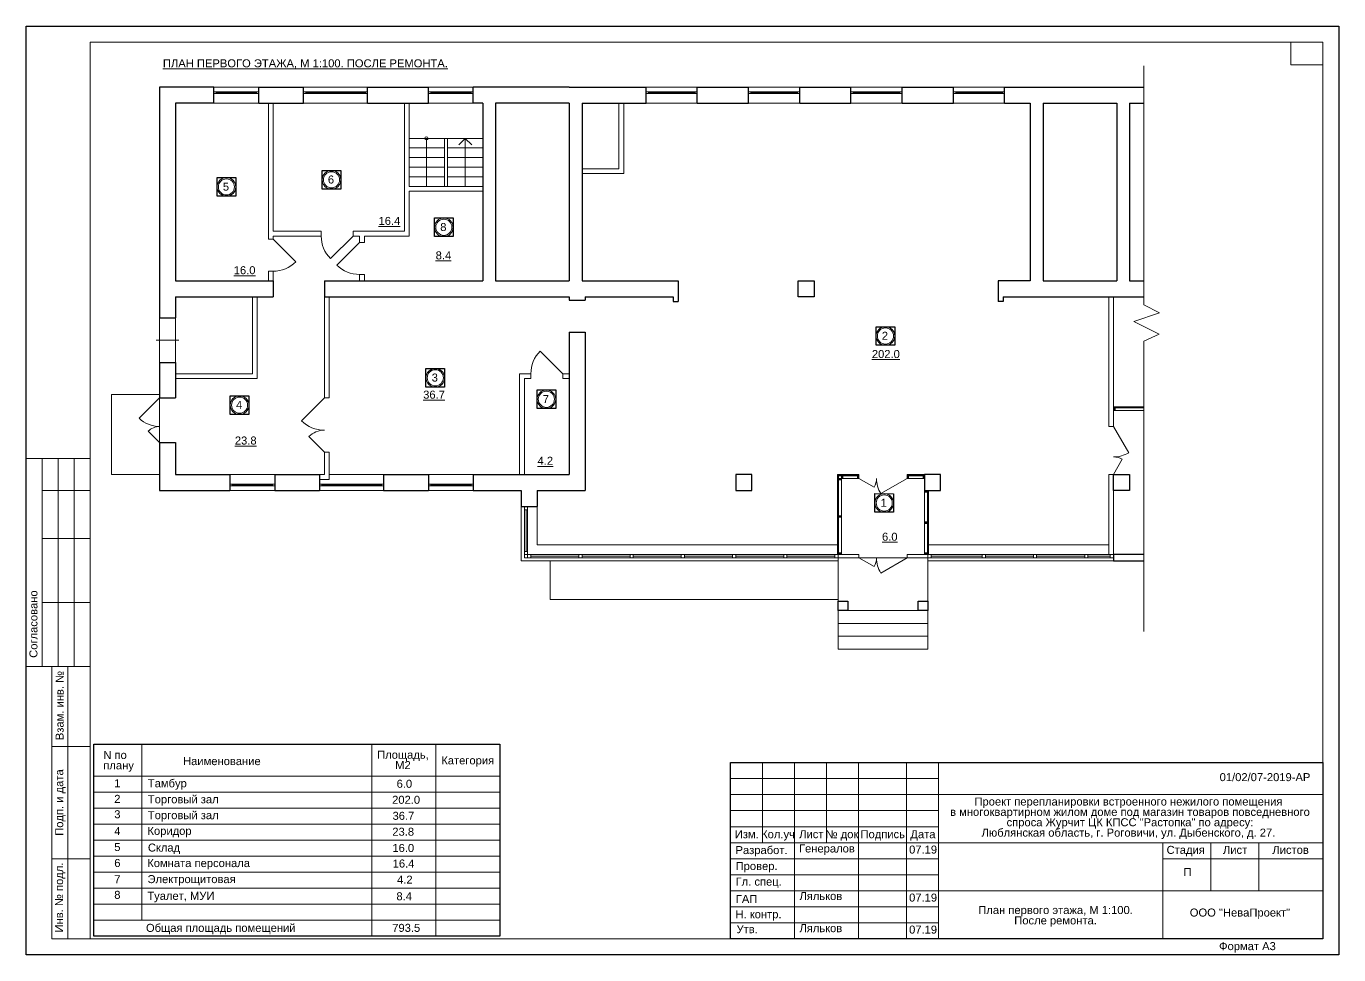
# Model space of a CAD drawing. Header units: metres. Extents: x -438.5 to -366.8, y -326.8 to -275.3.
# Drawn here: x -438.5 to -397.5, y -304.32 to -275.32 of the extents above; entities that cross this region are included whole.
import ezdxf
from ezdxf.enums import TextEntityAlignment as Align

# ---------------------------------------------------------------- set-up
doc = ezdxf.new("R2010")
doc.units = ezdxf.units.M
doc.header["$MEASUREMENT"] = 0
doc.layers.add('Level 50', color=7, linetype='Continuous', lineweight=0)
doc.layers.add('Level 63', color=7, linetype='Continuous', lineweight=0)
for name, color, linetype in [('YOLO_FRAME', 1, 'Continuous'), ('YOLO_STAMP', 1, 'Continuous'), ('YOLO_TABLE', 1, 'Continuous')]:
    doc.layers.add(name, color=color, linetype=linetype)
doc.styles.add('GOST 2.304', font='CS_Gost2304.shx')
doc.styles.add('Style-Arial', font='arial.ttf')

msp = doc.modelspace()

# ---------------------------------------------------------------- linework, layer by layer
at = {"linetype": 'Continuous', "lineweight": 5}
for p, q in [((-403.598, -276.556), (-403.598, -284.017)), ((-403.598, -284.017), (-403.106, -284.274)), ((-403.106, -284.274), (-403.908, -284.542)), ((-403.908, -284.542), (-403.112, -284.938)), ((-403.112, -284.938), (-403.598, -285.153)), ((-403.598, -285.153), (-403.598, -294.217))]:
    msp.add_line(p, q, dxfattribs=at)
at = {"lineweight": 30}
for p, q in [((-434.341, -277.22), (-434.341, -284.42)), ((-432.641, -277.72), (-432.641, -277.22)), ((-431.241, -277.72), (-431.241, -277.22)), ((-431.241, -277.22), (-429.841, -277.22)), ((-429.841, -277.72), (-429.841, -277.22)), ((-427.841, -277.72), (-427.841, -277.22)), ((-427.841, -277.22), (-425.941, -277.22)), ((-425.941, -277.72), (-425.941, -277.22)), ((-424.541, -277.72), (-424.541, -277.22)), ((-421.541, -277.22), (-419.141, -277.22)), ((-419.141, -277.72), (-419.141, -277.22)), ((-417.541, -277.72), (-417.541, -277.22)), ((-415.941, -277.72), (-415.941, -277.22)), ((-414.341, -277.72), (-414.341, -277.22)), ((-412.741, -277.72), (-412.741, -277.22)), ((-411.141, -277.72), (-411.141, -277.22)), ((-409.541, -277.72), (-409.541, -277.22)), ((-407.941, -277.72), (-407.941, -277.22)), ((-407.941, -277.22), (-403.598, -277.22)), ((-433.841, -277.72), (-433.841, -283.27)), ((-431.241, -277.72), (-429.841, -277.72)), ((-427.841, -277.72), (-425.941, -277.72)), ((-424.241, -277.72), (-424.241, -283.27)), ((-423.841, -277.72), (-423.841, -283.27)), ((-421.541, -277.72), (-421.541, -283.27)), ((-421.141, -277.72), (-419.141, -277.72)), ((-421.141, -277.72), (-421.141, -283.27)), ((-407.941, -277.72), (-407.141, -277.72)), ((-407.141, -277.72), (-407.141, -283.27)), ((-406.741, -277.72), (-406.741, -283.27)), ((-406.741, -277.72), (-404.441, -277.72)), ((-404.441, -277.72), (-404.441, -283.27)), ((-404.041, -277.72), (-404.041, -283.27)), ((-404.041, -277.72), (-403.598, -277.72)), ((-433.841, -283.27), (-430.791, -283.27)), ((-429.191, -283.27), (-424.241, -283.27)), ((-423.841, -283.27), (-421.541, -283.27)), ((-433.841, -283.77), (-430.791, -283.77)), ((-433.841, -283.77), (-433.841, -284.42)), ((-429.191, -283.77), (-421.541, -283.77)), ((-421.541, -283.77), (-421.541, -283.87)), ((-421.041, -283.77), (-421.041, -283.87)), ((-434.341, -284.42), (-433.841, -284.42)), ((-421.541, -284.87), (-421.541, -289.32)), ((-421.041, -284.87), (-421.041, -289.82)), ((-434.341, -285.82), (-433.841, -285.82)), ((-433.841, -285.82), (-433.841, -286.92)), ((-434.341, -286.92), (-433.841, -286.92)), ((-434.341, -288.32), (-433.841, -288.32)), ((-434.341, -288.32), (-434.341, -289.82)), ((-433.841, -288.32), (-433.841, -289.32)), ((-433.841, -289.32), (-432.141, -289.32)), ((-432.141, -289.32), (-432.141, -289.82)), ((-430.741, -289.32), (-430.741, -289.82)), ((-430.741, -289.32), (-429.341, -289.32)), ((-429.341, -289.32), (-429.341, -289.82)), ((-427.341, -289.32), (-427.341, -289.82)), ((-427.341, -289.32), (-425.941, -289.32)), ((-425.941, -289.32), (-425.941, -289.82)), ((-424.541, -289.32), (-424.541, -289.82)), ((-424.541, -289.32), (-421.541, -289.32)), ((-434.341, -289.82), (-432.141, -289.82)), ((-430.741, -289.82), (-429.341, -289.82)), ((-427.341, -289.82), (-425.941, -289.82)), ((-424.541, -289.82), (-423.041, -289.82)), ((-423.041, -289.82), (-423.041, -290.32)), ((-422.541, -289.82), (-421.041, -289.82))]:
    msp.add_line(p, q, dxfattribs=at)
at = {"color": 7, "linetype": 'Continuous', "lineweight": 30}
for p, q in [((-432.641, -277.22), (-434.341, -277.22)), ((-421.541, -277.22), (-424.541, -277.22)), ((-417.541, -277.22), (-415.941, -277.22)), ((-414.341, -277.22), (-412.741, -277.22)), ((-411.141, -277.22), (-409.541, -277.22)), ((-432.641, -277.72), (-433.841, -277.72)), ((-424.241, -277.72), (-424.541, -277.72)), ((-421.541, -277.72), (-423.841, -277.72)), ((-417.541, -277.72), (-415.941, -277.72)), ((-414.341, -277.72), (-412.741, -277.72)), ((-411.141, -277.72), (-409.541, -277.72)), ((-430.791, -283.27), (-430.791, -283.77)), ((-429.191, -283.27), (-429.191, -283.77)), ((-421.141, -283.27), (-418.141, -283.27)), ((-418.141, -283.27), (-418.141, -283.92)), ((-414.391, -283.27), (-413.891, -283.27)), ((-414.391, -283.77), (-414.391, -283.27)), ((-414.391, -283.27), (-414.391, -283.27)), ((-413.891, -283.27), (-413.891, -283.77)), ((-407.141, -283.27), (-408.141, -283.27)), ((-408.141, -283.27), (-408.141, -283.92)), ((-406.741, -283.27), (-404.441, -283.27)), ((-404.041, -283.27), (-403.598, -283.27)), ((-421.541, -283.87), (-421.041, -283.87)), ((-421.041, -283.77), (-418.291, -283.77)), ((-418.291, -283.77), (-418.291, -283.92)), ((-418.291, -283.92), (-418.141, -283.92)), ((-413.891, -283.77), (-414.391, -283.77)), ((-407.991, -283.92), (-408.141, -283.92)), ((-407.991, -283.77), (-403.598, -283.77)), ((-407.991, -283.77), (-407.991, -283.92)), ((-421.541, -284.87), (-421.041, -284.87)), ((-434.341, -285.82), (-434.341, -286.92)), ((-415.841, -289.32), (-416.341, -289.32)), ((-416.341, -289.32), (-416.341, -289.82)), ((-415.841, -289.82), (-415.841, -289.32)), ((-415.841, -289.32), (-415.841, -289.32)), ((-409.941, -289.32), (-410.441, -289.32)), ((-410.441, -289.32), (-410.441, -289.82)), ((-409.941, -289.82), (-409.941, -289.32)), ((-409.941, -289.32), (-409.941, -289.32)), ((-404.541, -289.32), (-404.041, -289.32)), ((-404.541, -289.82), (-404.541, -289.32)), ((-404.541, -289.32), (-404.541, -289.32)), ((-404.041, -289.32), (-404.041, -289.82)), ((-422.541, -289.82), (-422.541, -290.32)), ((-416.341, -289.82), (-415.841, -289.82)), ((-410.441, -289.82), (-409.941, -289.82)), ((-404.041, -289.82), (-404.541, -289.82)), ((-423.041, -290.32), (-422.541, -290.32)), ((-403.598, -291.82), (-404.541, -291.82)), ((-404.541, -291.82), (-404.541, -292.02)), ((-404.541, -292.02), (-403.598, -292.02)), ((-413.141, -293.27), (-412.841, -293.27)), ((-413.141, -293.57), (-413.141, -293.27)), ((-413.141, -293.27), (-413.141, -293.27)), ((-412.841, -293.27), (-412.841, -293.57)), ((-410.641, -293.27), (-410.341, -293.27)), ((-410.641, -293.57), (-410.641, -293.27)), ((-410.641, -293.27), (-410.641, -293.27)), ((-410.341, -293.27), (-410.341, -293.57)), ((-412.841, -293.57), (-413.141, -293.57)), ((-410.341, -293.57), (-410.641, -293.57))]:
    msp.add_line(p, q, dxfattribs=at)
at = {"color": 7, "linetype": 'Continuous', "lineweight": 0}
for p, q in [((-431.241, -277.22), (-432.641, -277.22)), ((-432.641, -277.22), (-432.641, -277.72)), ((-431.241, -277.37), (-432.641, -277.37)), ((-432.641, -277.37), (-432.641, -277.42)), ((-432.641, -277.42), (-431.241, -277.42)), ((-432.641, -277.42), (-432.641, -277.42)), ((-432.571, -277.395), (-431.311, -277.395)), ((-431.241, -277.72), (-431.241, -277.22)), ((-431.241, -277.42), (-431.241, -277.37)), ((-427.841, -277.22), (-429.841, -277.22)), ((-429.841, -277.22), (-429.841, -277.72)), ((-427.841, -277.37), (-429.841, -277.37)), ((-429.841, -277.37), (-429.841, -277.42)), ((-429.841, -277.42), (-427.841, -277.42)), ((-429.841, -277.42), (-429.841, -277.42)), ((-429.771, -277.395), (-427.911, -277.395)), ((-427.841, -277.72), (-427.841, -277.22)), ((-427.841, -277.42), (-427.841, -277.37)), ((-424.541, -277.22), (-425.941, -277.22)), ((-425.941, -277.22), (-425.941, -277.72)), ((-424.541, -277.37), (-425.941, -277.37)), ((-425.941, -277.37), (-425.941, -277.42)), ((-425.941, -277.42), (-424.541, -277.42)), ((-425.941, -277.42), (-425.941, -277.42)), ((-425.871, -277.395), (-424.611, -277.395)), ((-424.541, -277.72), (-424.541, -277.22)), ((-424.541, -277.42), (-424.541, -277.37)), ((-417.541, -277.22), (-419.141, -277.22)), ((-419.141, -277.22), (-419.141, -277.72)), ((-417.541, -277.37), (-419.141, -277.37)), ((-419.141, -277.37), (-419.141, -277.42)), ((-419.141, -277.42), (-417.541, -277.42)), ((-419.141, -277.42), (-419.141, -277.42)), ((-419.071, -277.395), (-417.611, -277.395)), ((-417.541, -277.72), (-417.541, -277.22)), ((-417.541, -277.42), (-417.541, -277.37)), ((-414.341, -277.22), (-415.941, -277.22)), ((-415.941, -277.22), (-415.941, -277.72)), ((-414.341, -277.37), (-415.941, -277.37)), ((-415.941, -277.37), (-415.941, -277.42)), ((-415.941, -277.42), (-414.341, -277.42)), ((-415.941, -277.42), (-415.941, -277.42)), ((-415.871, -277.395), (-414.411, -277.395)), ((-414.341, -277.72), (-414.341, -277.22)), ((-414.341, -277.42), (-414.341, -277.37)), ((-411.141, -277.22), (-412.741, -277.22)), ((-412.741, -277.22), (-412.741, -277.72)), ((-411.141, -277.37), (-412.741, -277.37)), ((-412.741, -277.37), (-412.741, -277.42)), ((-412.741, -277.42), (-411.141, -277.42)), ((-412.741, -277.42), (-412.741, -277.42)), ((-412.671, -277.395), (-411.211, -277.395)), ((-411.141, -277.72), (-411.141, -277.22)), ((-411.141, -277.42), (-411.141, -277.37)), ((-407.941, -277.22), (-409.541, -277.22)), ((-409.541, -277.22), (-409.541, -277.72)), ((-407.941, -277.37), (-409.541, -277.37)), ((-409.541, -277.37), (-409.541, -277.42)), ((-409.541, -277.42), (-407.941, -277.42)), ((-409.541, -277.42), (-409.541, -277.42)), ((-409.471, -277.395), (-408.011, -277.395)), ((-407.941, -277.72), (-407.941, -277.22)), ((-407.941, -277.42), (-407.941, -277.37)), ((-432.641, -277.72), (-431.241, -277.72)), ((-432.641, -277.72), (-432.641, -277.72)), ((-429.841, -277.72), (-427.841, -277.72)), ((-429.841, -277.72), (-429.841, -277.72)), ((-425.941, -277.72), (-424.541, -277.72)), ((-425.941, -277.72), (-425.941, -277.72)), ((-419.141, -277.72), (-417.541, -277.72)), ((-419.141, -277.72), (-419.141, -277.72)), ((-415.941, -277.72), (-414.341, -277.72)), ((-415.941, -277.72), (-415.941, -277.72)), ((-412.741, -277.72), (-411.141, -277.72)), ((-412.741, -277.72), (-412.741, -277.72)), ((-409.541, -277.72), (-407.941, -277.72)), ((-409.541, -277.72), (-409.541, -277.72)), ((-425.441, -279.12), (-426.541, -279.12)), ((-424.241, -279.12), (-425.341, -279.12)), ((-425.441, -279.42), (-426.541, -279.42)), ((-424.241, -279.42), (-425.341, -279.42)), ((-425.441, -279.72), (-426.541, -279.72)), ((-425.441, -280.02), (-426.541, -280.02)), ((-424.241, -279.72), (-425.341, -279.72)), ((-424.241, -280.02), (-425.341, -280.02)), ((-424.241, -280.32), (-426.541, -280.32)), ((-434.341, -284.42), (-434.341, -285.82)), ((-434.341, -284.42), (-433.841, -284.42)), ((-434.341, -285.82), (-434.341, -284.42)), ((-434.341, -284.42), (-434.341, -284.42)), ((-433.841, -284.42), (-433.841, -285.82)), ((-434.441, -285.12), (-433.741, -285.12)), ((-433.841, -285.82), (-434.341, -285.82)), ((-434.341, -286.92), (-434.341, -288.32)), ((-403.598, -287.2), (-404.541, -287.2)), ((-404.541, -287.2), (-404.541, -287.32)), ((-404.541, -287.32), (-403.598, -287.32)), ((-432.141, -289.32), (-430.741, -289.32)), ((-432.141, -289.82), (-432.141, -289.32)), ((-432.141, -289.32), (-432.141, -289.32)), ((-430.741, -289.32), (-430.741, -289.82)), ((-429.041, -289.32), (-427.341, -289.32)), ((-427.341, -289.32), (-427.341, -289.82)), ((-425.941, -289.32), (-424.541, -289.32)), ((-425.941, -289.82), (-425.941, -289.32)), ((-425.941, -289.32), (-425.941, -289.32)), ((-424.541, -289.32), (-424.541, -289.82)), ((-432.141, -289.62), (-430.741, -289.62)), ((-432.141, -289.67), (-432.141, -289.62)), ((-432.141, -289.62), (-432.141, -289.62)), ((-430.741, -289.67), (-432.141, -289.67)), ((-430.741, -289.82), (-432.141, -289.82)), ((-432.071, -289.645), (-430.811, -289.645)), ((-430.741, -289.62), (-430.741, -289.67)), ((-429.341, -289.62), (-427.341, -289.62)), ((-429.341, -289.67), (-429.341, -289.62)), ((-429.341, -289.62), (-429.341, -289.62)), ((-427.341, -289.67), (-429.341, -289.67)), ((-427.341, -289.82), (-429.341, -289.82)), ((-429.271, -289.645), (-427.411, -289.645)), ((-427.341, -289.62), (-427.341, -289.67)), ((-425.941, -289.62), (-424.541, -289.62)), ((-425.941, -289.67), (-425.941, -289.62)), ((-425.941, -289.62), (-425.941, -289.62)), ((-424.541, -289.67), (-425.941, -289.67)), ((-424.541, -289.82), (-425.941, -289.82)), ((-425.871, -289.645), (-424.611, -289.645)), ((-424.541, -289.62), (-424.541, -289.67)), ((-423.041, -290.32), (-423.041, -292.02)), ((-423.041, -290.32), (-423.041, -292.02)), ((-422.541, -290.32), (-422.541, -291.52)), ((-422.541, -290.32), (-422.541, -291.52)), ((-413.161, -291.52), (-422.541, -291.52)), ((-412.491, -291.82), (-412.491, -291.82)), ((-412.491, -291.82), (-412.491, -291.92)), ((-412.491, -291.92), (-412.491, -291.82)), ((-412.491, -291.82), (-412.491, -291.82)), ((-410.991, -291.82), (-410.991, -291.82)), ((-410.991, -291.82), (-410.991, -291.92)), ((-410.991, -291.92), (-410.991, -291.82)), ((-410.991, -291.82), (-410.991, -291.82)), ((-410.321, -291.52), (-404.691, -291.52)), ((-404.541, -291.52), (-404.541, -292.02)), ((-413.141, -292.02), (-423.041, -292.02)), ((-412.491, -291.92), (-410.991, -291.92)), ((-412.491, -291.92), (-412.491, -291.92)), ((-410.991, -291.92), (-410.991, -291.92)), ((-410.341, -292.02), (-404.541, -292.02)), ((-436.39, -299.243), (-423.706, -299.243)), ((-436.39, -299.743), (-423.706, -299.743)), ((-436.39, -300.243), (-423.706, -300.243)), ((-436.39, -300.743), (-423.706, -300.743)), ((-436.39, -301.243), (-423.706, -301.243)), ((-436.39, -301.743), (-423.706, -301.743)), ((-436.39, -302.243), (-423.706, -302.243)), ((-436.39, -302.743), (-423.706, -302.743))]:
    msp.add_line(p, q, dxfattribs=at)
at = {"color": 7, "linetype": 'Continuous', "lineweight": 13}
for p, q in [((-432.571, -277.37), (-432.641, -277.37)), ((-432.641, -277.37), (-432.641, -277.42)), ((-432.641, -277.42), (-432.571, -277.42)), ((-432.641, -277.42), (-432.641, -277.42)), ((-432.571, -277.42), (-432.571, -277.37)), ((-431.241, -277.37), (-431.311, -277.37)), ((-431.311, -277.37), (-431.311, -277.42)), ((-431.311, -277.42), (-431.241, -277.42)), ((-431.311, -277.42), (-431.311, -277.42)), ((-431.241, -277.42), (-431.241, -277.37)), ((-429.771, -277.37), (-429.841, -277.37)), ((-429.841, -277.37), (-429.841, -277.42)), ((-429.841, -277.42), (-429.771, -277.42)), ((-429.841, -277.42), (-429.841, -277.42)), ((-429.771, -277.42), (-429.771, -277.37)), ((-427.841, -277.37), (-427.911, -277.37)), ((-427.911, -277.37), (-427.911, -277.42)), ((-427.911, -277.42), (-427.841, -277.42)), ((-427.911, -277.42), (-427.911, -277.42)), ((-427.841, -277.42), (-427.841, -277.37)), ((-425.871, -277.37), (-425.941, -277.37)), ((-425.941, -277.37), (-425.941, -277.42)), ((-425.941, -277.42), (-425.871, -277.42)), ((-425.941, -277.42), (-425.941, -277.42)), ((-425.871, -277.42), (-425.871, -277.37)), ((-424.541, -277.37), (-424.611, -277.37)), ((-424.611, -277.37), (-424.611, -277.42)), ((-424.611, -277.42), (-424.541, -277.42)), ((-424.611, -277.42), (-424.611, -277.42)), ((-424.541, -277.42), (-424.541, -277.37)), ((-419.071, -277.37), (-419.141, -277.37)), ((-419.141, -277.37), (-419.141, -277.42)), ((-419.141, -277.42), (-419.071, -277.42)), ((-419.141, -277.42), (-419.141, -277.42)), ((-419.071, -277.42), (-419.071, -277.37)), ((-417.541, -277.37), (-417.611, -277.37)), ((-417.611, -277.37), (-417.611, -277.42)), ((-417.611, -277.42), (-417.541, -277.42)), ((-417.611, -277.42), (-417.611, -277.42)), ((-417.541, -277.42), (-417.541, -277.37)), ((-415.871, -277.37), (-415.941, -277.37)), ((-415.941, -277.37), (-415.941, -277.42)), ((-415.941, -277.42), (-415.871, -277.42)), ((-415.941, -277.42), (-415.941, -277.42)), ((-415.871, -277.42), (-415.871, -277.37)), ((-414.341, -277.37), (-414.411, -277.37)), ((-414.411, -277.37), (-414.411, -277.42)), ((-414.411, -277.42), (-414.341, -277.42)), ((-414.411, -277.42), (-414.411, -277.42)), ((-414.341, -277.42), (-414.341, -277.37)), ((-412.671, -277.37), (-412.741, -277.37)), ((-412.741, -277.37), (-412.741, -277.42)), ((-412.741, -277.42), (-412.671, -277.42)), ((-412.741, -277.42), (-412.741, -277.42)), ((-412.671, -277.42), (-412.671, -277.37)), ((-411.141, -277.37), (-411.211, -277.37)), ((-411.211, -277.37), (-411.211, -277.42)), ((-411.211, -277.42), (-411.141, -277.42)), ((-411.211, -277.42), (-411.211, -277.42)), ((-411.141, -277.42), (-411.141, -277.37)), ((-409.471, -277.37), (-409.541, -277.37)), ((-409.541, -277.37), (-409.541, -277.42)), ((-409.541, -277.42), (-409.471, -277.42)), ((-409.541, -277.42), (-409.541, -277.42)), ((-409.471, -277.42), (-409.471, -277.37)), ((-407.941, -277.37), (-408.011, -277.37)), ((-408.011, -277.37), (-408.011, -277.42)), ((-408.011, -277.42), (-407.941, -277.42)), ((-408.011, -277.42), (-408.011, -277.42)), ((-407.941, -277.42), (-407.941, -277.37)), ((-419.991, -277.72), (-419.991, -279.77)), ((-419.841, -277.72), (-419.841, -279.92)), ((-424.241, -278.82), (-426.541, -278.82)), ((-426.003, -280.32), (-426.003, -278.82)), ((-425.341, -278.82), (-425.341, -280.32)), ((-424.993, -279.022), (-424.791, -278.82)), ((-424.791, -280.32), (-424.791, -278.82)), ((-424.588, -279.022), (-424.791, -278.82)), ((-421.141, -279.77), (-419.991, -279.77)), ((-421.141, -279.92), (-419.841, -279.92)), ((-426.541, -280.32), (-424.241, -280.32)), ((-426.541, -280.47), (-424.241, -280.47)), ((-430.791, -281.97), (-430.083, -282.677)), ((-428.291, -281.87), (-428.998, -282.577)), ((-428.091, -282.07), (-428.798, -282.777)), ((-428.091, -281.87), (-428.091, -282.07)), ((-428.091, -282.07), (-427.941, -282.07)), ((-427.941, -281.87), (-427.941, -282.07)), ((-428.091, -283.07), (-427.941, -283.07)), ((-428.091, -283.07), (-428.091, -283.27)), ((-427.941, -283.07), (-427.941, -283.27)), ((-429.191, -283.77), (-429.191, -286.92)), ((-429.041, -283.77), (-429.041, -286.92)), ((-404.691, -287.82), (-404.691, -283.77)), ((-404.541, -287.82), (-404.541, -283.77)), ((-421.741, -286.17), (-422.448, -285.463)), ((-423.091, -286.17), (-423.091, -289.32)), ((-423.091, -286.17), (-422.741, -286.17)), ((-422.741, -286.32), (-422.741, -286.17)), ((-421.741, -286.32), (-421.741, -286.17)), ((-421.741, -286.17), (-421.541, -286.17)), ((-422.941, -286.32), (-422.941, -289.32)), ((-422.941, -286.32), (-422.741, -286.32)), ((-421.741, -286.32), (-421.541, -286.32)), ((-435.841, -289.32), (-435.841, -286.82)), ((-435.841, -286.82), (-434.341, -286.82)), ((-434.341, -286.92), (-434.977, -287.556)), ((-434.341, -286.82), (-434.341, -289.32)), ((-429.191, -286.92), (-429.908, -287.637)), ((-429.191, -286.92), (-429.041, -286.92)), ((-404.516, -287.32), (-404.516, -287.2)), ((-404.501, -287.235), (-404.501, -287.21)), ((-404.501, -287.21), (-403.598, -287.21)), ((-403.598, -287.235), (-404.501, -287.235)), ((-434.341, -288.32), (-434.694, -287.966)), ((-429.191, -288.62), (-429.675, -288.135)), ((-404.541, -287.82), (-404.691, -287.82)), ((-429.191, -288.62), (-429.041, -288.62)), ((-429.191, -288.62), (-429.191, -289.32)), ((-429.041, -288.62), (-429.041, -289.47)), ((-434.341, -289.32), (-435.841, -289.32)), ((-434.341, -289.32), (-434.341, -289.32)), ((-429.341, -289.32), (-429.191, -289.32)), ((-413.161, -289.32), (-412.491, -289.32)), ((-413.161, -291.82), (-413.161, -289.32)), ((-413.151, -289.44), (-413.161, -289.44)), ((-413.161, -289.44), (-413.161, -289.49)), ((-412.491, -289.33), (-413.151, -289.33)), ((-413.151, -291.78), (-413.151, -289.33)), ((-413.151, -289.49), (-413.151, -289.44)), ((-413.126, -289.45), (-413.151, -289.45)), ((-413.151, -289.45), (-413.151, -289.48)), ((-413.126, -289.355), (-412.491, -289.355)), ((-413.126, -289.355), (-413.126, -291.78)), ((-413.111, -289.44), (-413.126, -289.44)), ((-413.126, -289.44), (-413.126, -289.45)), ((-413.111, -289.49), (-413.111, -289.44)), ((-413.041, -289.44), (-413.111, -289.44)), ((-413.111, -289.44), (-413.111, -289.49)), ((-412.991, -289.32), (-413.041, -289.32)), ((-413.041, -289.32), (-413.041, -289.33)), ((-413.041, -289.33), (-412.991, -289.33)), ((-413.041, -289.33), (-413.041, -289.33)), ((-413.031, -289.355), (-413.041, -289.355)), ((-413.041, -289.355), (-413.041, -289.37)), ((-413.041, -289.37), (-412.991, -289.37)), ((-412.991, -289.37), (-413.041, -289.37)), ((-413.041, -289.37), (-413.041, -289.44)), ((-412.491, -289.44), (-413.041, -289.44)), ((-413.041, -289.44), (-413.041, -291.82)), ((-413.041, -289.44), (-412.991, -289.44)), ((-413.041, -289.44), (-413.041, -289.44)), ((-413.041, -289.49), (-413.041, -289.44)), ((-413.001, -289.33), (-413.031, -289.33)), ((-413.031, -289.33), (-413.031, -289.355)), ((-413.001, -289.355), (-413.001, -289.33)), ((-412.991, -289.355), (-413.001, -289.355)), ((-412.991, -289.33), (-412.991, -289.32)), ((-412.991, -289.37), (-412.991, -289.355)), ((-412.991, -289.44), (-412.991, -289.37)), ((-412.491, -289.32), (-412.541, -289.32)), ((-412.541, -289.32), (-412.541, -289.33)), ((-412.541, -289.33), (-412.491, -289.33)), ((-412.541, -289.33), (-412.541, -289.33)), ((-412.531, -289.355), (-412.541, -289.355)), ((-412.541, -289.355), (-412.541, -289.37)), ((-412.541, -289.37), (-412.491, -289.37)), ((-412.491, -289.37), (-412.541, -289.37)), ((-412.541, -289.37), (-412.541, -289.44)), ((-412.541, -289.44), (-412.491, -289.44)), ((-412.541, -289.44), (-412.541, -289.44)), ((-412.501, -289.33), (-412.531, -289.33)), ((-412.531, -289.33), (-412.531, -289.355)), ((-412.501, -289.355), (-412.501, -289.33)), ((-412.491, -289.355), (-412.501, -289.355)), ((-412.491, -289.33), (-412.491, -289.32)), ((-412.491, -289.355), (-412.491, -289.33)), ((-412.491, -289.37), (-412.491, -289.355)), ((-412.491, -289.44), (-412.491, -289.37)), ((-412.014, -289.715), (-412.491, -289.44)), ((-411.813, -289.915), (-410.991, -289.44)), ((-410.991, -289.32), (-410.441, -289.32)), ((-410.941, -289.32), (-410.991, -289.32)), ((-410.991, -289.32), (-410.991, -289.33)), ((-410.991, -289.33), (-410.941, -289.33)), ((-410.991, -289.33), (-410.991, -289.33)), ((-410.981, -289.355), (-410.991, -289.355)), ((-410.991, -289.355), (-410.991, -289.37)), ((-410.991, -289.37), (-410.941, -289.37)), ((-410.941, -289.37), (-410.991, -289.37)), ((-410.991, -289.37), (-410.991, -289.44)), ((-410.441, -289.44), (-410.991, -289.44)), ((-410.991, -289.44), (-410.941, -289.44)), ((-410.991, -289.44), (-410.991, -289.44)), ((-410.981, -289.33), (-410.981, -289.355)), ((-410.451, -289.33), (-410.981, -289.33)), ((-410.981, -289.33), (-410.981, -289.33)), ((-410.951, -289.33), (-410.981, -289.33)), ((-410.981, -289.33), (-410.981, -289.355)), ((-410.981, -289.355), (-410.451, -289.355)), ((-410.951, -289.355), (-410.951, -289.33)), ((-410.941, -289.355), (-410.951, -289.355)), ((-410.941, -289.33), (-410.941, -289.32)), ((-410.941, -289.37), (-410.941, -289.355)), ((-410.941, -289.44), (-410.941, -289.37)), ((-410.441, -289.32), (-410.491, -289.32)), ((-410.491, -289.32), (-410.491, -289.33)), ((-410.491, -289.33), (-410.441, -289.33)), ((-410.491, -289.33), (-410.491, -289.33)), ((-410.481, -289.355), (-410.491, -289.355)), ((-410.491, -289.355), (-410.491, -289.37)), ((-410.491, -289.37), (-410.441, -289.37)), ((-410.441, -289.37), (-410.491, -289.37)), ((-410.491, -289.37), (-410.491, -289.44)), ((-410.491, -289.44), (-410.441, -289.44)), ((-410.491, -289.44), (-410.491, -289.44)), ((-410.451, -289.33), (-410.481, -289.33)), ((-410.481, -289.33), (-410.481, -289.355)), ((-410.451, -289.355), (-410.451, -289.33)), ((-410.451, -289.355), (-410.451, -289.33)), ((-410.441, -289.355), (-410.451, -289.355)), ((-410.441, -289.32), (-410.441, -289.44)), ((-410.441, -289.33), (-410.441, -289.32)), ((-410.441, -289.37), (-410.441, -289.355)), ((-410.441, -289.44), (-410.441, -289.37)), ((-404.691, -291.82), (-404.691, -289.32)), ((-404.541, -289.32), (-404.691, -289.32)), ((-404.541, -291.82), (-404.541, -289.32)), ((-432.141, -289.62), (-432.071, -289.62)), ((-432.141, -289.67), (-432.141, -289.62)), ((-432.141, -289.62), (-432.141, -289.62)), ((-432.071, -289.67), (-432.141, -289.67)), ((-432.071, -289.62), (-432.071, -289.67)), ((-430.811, -289.62), (-430.741, -289.62)), ((-430.811, -289.67), (-430.811, -289.62)), ((-430.811, -289.62), (-430.811, -289.62)), ((-430.741, -289.67), (-430.811, -289.67)), ((-430.741, -289.62), (-430.741, -289.67)), ((-429.341, -289.47), (-429.041, -289.47)), ((-429.341, -289.62), (-429.271, -289.62)), ((-429.341, -289.67), (-429.341, -289.62)), ((-429.341, -289.62), (-429.341, -289.62)), ((-429.271, -289.67), (-429.341, -289.67)), ((-429.271, -289.62), (-429.271, -289.67)), ((-427.411, -289.62), (-427.341, -289.62)), ((-427.411, -289.67), (-427.411, -289.62)), ((-427.411, -289.62), (-427.411, -289.62)), ((-427.341, -289.67), (-427.411, -289.67)), ((-427.341, -289.62), (-427.341, -289.67)), ((-425.941, -289.62), (-425.871, -289.62)), ((-425.941, -289.67), (-425.941, -289.62)), ((-425.941, -289.62), (-425.941, -289.62)), ((-425.871, -289.67), (-425.941, -289.67)), ((-425.871, -289.62), (-425.871, -289.67)), ((-424.611, -289.62), (-424.541, -289.62)), ((-424.611, -289.67), (-424.611, -289.62)), ((-424.611, -289.62), (-424.611, -289.62)), ((-424.541, -289.67), (-424.611, -289.67)), ((-424.541, -289.62), (-424.541, -289.67)), ((-413.161, -289.49), (-413.151, -289.49)), ((-413.151, -289.48), (-413.126, -289.48)), ((-413.151, -289.49), (-413.151, -289.49)), ((-413.126, -289.48), (-413.126, -289.49)), ((-413.126, -289.49), (-413.111, -289.49)), ((-413.111, -289.49), (-413.041, -289.49)), ((-413.041, -289.49), (-413.041, -289.49)), ((-410.441, -289.82), (-410.441, -291.82)), ((-410.441, -289.845), (-410.321, -289.845)), ((-410.356, -289.82), (-410.356, -291.78)), ((-410.331, -291.78), (-410.331, -289.82)), ((-410.321, -291.82), (-410.321, -289.82)), ((-422.941, -290.32), (-422.941, -291.92)), ((-422.841, -290.32), (-422.941, -290.32)), ((-422.941, -290.32), (-422.941, -290.42)), ((-422.941, -290.42), (-422.841, -290.42)), ((-422.891, -290.42), (-422.891, -291.72)), ((-422.841, -290.32), (-422.841, -291.82)), ((-422.841, -290.42), (-422.841, -290.32)), ((-422.841, -290.32), (-422.841, -290.32)), ((-413.151, -290.605), (-413.161, -290.605)), ((-413.161, -290.605), (-413.161, -290.655)), ((-413.161, -290.655), (-413.151, -290.655)), ((-413.151, -290.655), (-413.151, -290.605)), ((-413.126, -290.615), (-413.151, -290.615)), ((-413.151, -290.615), (-413.151, -290.645)), ((-413.151, -290.645), (-413.126, -290.645)), ((-413.151, -290.655), (-413.151, -290.655)), ((-413.111, -290.605), (-413.126, -290.605)), ((-413.126, -290.605), (-413.126, -290.615)), ((-413.126, -290.645), (-413.126, -290.655)), ((-413.126, -290.655), (-413.111, -290.655)), ((-413.111, -290.655), (-413.111, -290.605)), ((-413.041, -290.605), (-413.111, -290.605)), ((-413.111, -290.605), (-413.111, -290.655)), ((-413.111, -290.655), (-413.041, -290.655)), ((-413.041, -290.655), (-413.041, -290.605)), ((-413.041, -290.655), (-413.041, -290.655)), ((-410.441, -290.82), (-410.321, -290.82)), ((-422.841, -291.72), (-422.941, -291.72)), ((-422.941, -291.72), (-422.941, -291.82)), ((-422.941, -291.82), (-422.841, -291.82)), ((-422.841, -291.82), (-422.941, -291.82)), ((-422.941, -291.82), (-422.941, -291.92)), ((-422.841, -291.82), (-422.841, -291.72)), ((-422.841, -291.72), (-422.841, -291.72)), ((-422.741, -291.82), (-422.841, -291.82)), ((-422.841, -291.82), (-422.841, -291.92)), ((-422.841, -291.92), (-422.841, -291.82)), ((-422.841, -291.82), (-422.841, -291.82)), ((-422.741, -291.82), (-413.141, -291.82)), ((-422.741, -291.92), (-422.741, -291.82)), ((-422.741, -291.82), (-422.741, -291.82)), ((-421.241, -291.87), (-422.741, -291.87)), ((-421.141, -291.82), (-421.241, -291.82)), ((-421.241, -291.82), (-421.241, -291.92)), ((-421.141, -291.92), (-421.141, -291.82)), ((-421.141, -291.82), (-421.141, -291.82)), ((-419.641, -291.87), (-421.141, -291.87)), ((-419.541, -291.82), (-419.641, -291.82)), ((-419.641, -291.82), (-419.641, -291.92)), ((-419.541, -291.92), (-419.541, -291.82)), ((-419.541, -291.82), (-419.541, -291.82)), ((-418.041, -291.87), (-419.541, -291.87)), ((-417.941, -291.82), (-418.041, -291.82)), ((-418.041, -291.82), (-418.041, -291.92)), ((-417.941, -291.92), (-417.941, -291.82)), ((-417.941, -291.82), (-417.941, -291.82)), ((-416.441, -291.87), (-417.941, -291.87)), ((-416.341, -291.82), (-416.441, -291.82)), ((-416.441, -291.82), (-416.441, -291.92)), ((-416.341, -291.92), (-416.341, -291.82)), ((-416.341, -291.82), (-416.341, -291.82)), ((-414.841, -291.87), (-416.341, -291.87)), ((-414.741, -291.82), (-414.841, -291.82)), ((-414.841, -291.82), (-414.841, -291.92)), ((-414.741, -291.92), (-414.741, -291.82)), ((-414.741, -291.82), (-414.741, -291.82)), ((-413.241, -291.87), (-414.741, -291.87)), ((-413.141, -291.82), (-413.241, -291.82)), ((-413.241, -291.82), (-413.241, -291.92)), ((-413.151, -291.77), (-413.161, -291.77)), ((-413.161, -291.77), (-413.161, -291.82)), ((-413.041, -291.82), (-413.161, -291.82)), ((-413.161, -291.82), (-413.151, -291.82)), ((-413.151, -291.82), (-413.151, -291.77)), ((-413.126, -291.78), (-413.151, -291.78)), ((-413.126, -291.78), (-413.151, -291.78)), ((-413.151, -291.78), (-413.151, -291.81)), ((-413.151, -291.81), (-413.126, -291.81)), ((-413.151, -291.82), (-413.151, -291.82)), ((-412.491, -291.82), (-413.141, -291.82)), ((-413.141, -291.92), (-413.141, -291.82)), ((-413.141, -291.82), (-413.141, -291.82)), ((-413.111, -291.77), (-413.126, -291.77)), ((-413.126, -291.77), (-413.126, -291.78)), ((-413.126, -291.81), (-413.126, -291.82)), ((-413.126, -291.82), (-413.111, -291.82)), ((-413.111, -291.82), (-413.111, -291.77)), ((-413.041, -291.77), (-413.111, -291.77)), ((-413.111, -291.77), (-413.111, -291.82)), ((-413.111, -291.82), (-413.041, -291.82)), ((-413.041, -291.82), (-413.041, -291.77)), ((-413.041, -291.82), (-413.041, -291.82)), ((-412.491, -291.82), (-412.491, -291.92)), ((-410.991, -291.82), (-410.341, -291.82)), ((-410.991, -291.82), (-410.991, -291.92)), ((-410.441, -291.795), (-410.321, -291.795)), ((-410.441, -291.82), (-410.321, -291.82)), ((-410.356, -291.78), (-410.331, -291.78)), ((-410.341, -291.82), (-405.441, -291.82)), ((-410.241, -291.82), (-410.341, -291.82)), ((-410.341, -291.82), (-410.341, -291.92)), ((-410.241, -291.92), (-410.241, -291.82)), ((-410.241, -291.82), (-410.241, -291.82)), ((-408.641, -291.87), (-410.241, -291.87)), ((-408.541, -291.82), (-408.641, -291.82)), ((-408.641, -291.82), (-408.641, -291.92)), ((-408.541, -291.92), (-408.541, -291.82)), ((-408.541, -291.82), (-408.541, -291.82)), ((-407.041, -291.87), (-408.541, -291.87)), ((-406.941, -291.82), (-407.041, -291.82)), ((-407.041, -291.82), (-407.041, -291.92)), ((-406.941, -291.92), (-406.941, -291.82)), ((-406.941, -291.82), (-406.941, -291.82)), ((-405.441, -291.87), (-406.941, -291.87)), ((-405.341, -291.82), (-405.441, -291.82)), ((-405.441, -291.82), (-405.441, -291.92)), ((-405.341, -291.82), (-404.541, -291.82)), ((-405.341, -291.92), (-405.341, -291.82)), ((-405.341, -291.82), (-405.341, -291.82)), ((-404.641, -291.87), (-405.341, -291.87)), ((-404.541, -291.82), (-404.641, -291.82)), ((-404.641, -291.82), (-404.641, -291.92)), ((-404.541, -291.92), (-404.541, -291.82)), ((-404.541, -291.82), (-404.541, -291.82)), ((-412.491, -291.92), (-422.941, -291.92)), ((-422.941, -291.92), (-422.841, -291.92)), ((-422.841, -291.92), (-422.741, -291.92)), ((-422.141, -292.02), (-413.141, -292.02)), ((-422.141, -292.02), (-422.141, -293.22)), ((-421.241, -291.92), (-421.141, -291.92)), ((-419.641, -291.92), (-419.541, -291.92)), ((-418.041, -291.92), (-417.941, -291.92)), ((-416.441, -291.92), (-416.341, -291.92)), ((-414.841, -291.92), (-414.741, -291.92)), ((-413.241, -291.92), (-413.141, -291.92)), ((-413.141, -291.92), (-413.141, -294.77)), ((-412.014, -292.195), (-412.491, -291.92)), ((-411.813, -292.395), (-410.991, -291.92)), ((-410.991, -291.92), (-410.341, -291.92)), ((-405.441, -291.92), (-410.341, -291.92)), ((-410.341, -291.92), (-410.341, -294.77)), ((-410.341, -291.92), (-410.241, -291.92)), ((-408.641, -291.92), (-408.541, -291.92)), ((-407.041, -291.92), (-406.941, -291.92)), ((-405.441, -291.92), (-405.341, -291.92)), ((-404.541, -291.92), (-405.341, -291.92)), ((-404.641, -291.92), (-404.541, -291.92)), ((-422.141, -293.22), (-413.141, -293.22)), ((-413.141, -293.57), (-410.341, -293.57)), ((-413.141, -293.97), (-410.341, -293.97)), ((-413.141, -294.37), (-410.341, -294.37)), ((-413.141, -294.77), (-410.341, -294.77)), ((-436.39, -297.743), (-436.39, -303.743)), ((-436.39, -297.743), (-423.706, -297.743)), ((-436.39, -297.743), (-436.39, -303.743)), ((-434.89, -297.743), (-434.89, -303.243)), ((-427.706, -297.743), (-427.706, -303.743)), ((-425.706, -297.743), (-425.706, -303.743)), ((-423.706, -297.743), (-423.706, -303.743)), ((-436.39, -298.743), (-423.706, -298.743)), ((-436.39, -303.243), (-423.706, -303.243)), ((-436.39, -303.743), (-423.706, -303.743))]:
    msp.add_line(p, q, dxfattribs=at)
at = {"lineweight": 13}
for p, q in [((-430.941, -277.72), (-430.941, -281.97)), ((-430.791, -277.72), (-430.791, -281.72)), ((-426.691, -277.72), (-426.691, -281.72)), ((-426.541, -277.72), (-426.541, -280.32)), ((-425.441, -278.82), (-425.441, -280.32)), ((-426.541, -280.47), (-426.541, -281.87)), ((-430.941, -281.97), (-430.791, -281.97)), ((-430.791, -281.72), (-429.291, -281.72)), ((-430.791, -281.87), (-429.291, -281.87)), ((-430.791, -281.87), (-430.791, -281.97)), ((-429.291, -281.72), (-429.291, -281.87)), ((-428.291, -281.72), (-428.291, -281.87)), ((-428.291, -281.72), (-426.691, -281.72)), ((-428.291, -281.87), (-428.091, -281.87)), ((-427.941, -281.87), (-426.541, -281.87)), ((-430.941, -282.97), (-430.791, -282.97)), ((-430.941, -282.97), (-430.941, -283.27)), ((-430.791, -282.97), (-430.791, -283.27)), ((-431.441, -283.77), (-431.441, -286.17)), ((-431.291, -283.77), (-431.291, -286.32)), ((-433.841, -286.17), (-431.441, -286.17)), ((-433.841, -286.32), (-431.291, -286.32))]:
    msp.add_line(p, q, dxfattribs=at)
at = {"color": 7, "linetype": 'Continuous', "lineweight": 13, "extrusion": (0, 0, -1)}
for p, q in [((-404.541, -287.21), (-404.541, -287.2)), ((-404.541, -287.2), (-404.491, -287.2)), ((-404.491, -287.21), (-404.541, -287.21)), ((-404.541, -287.25), (-404.541, -287.235)), ((-404.541, -287.235), (-404.531, -287.235)), ((-404.491, -287.25), (-404.541, -287.25)), ((-404.541, -287.32), (-404.541, -287.25)), ((-404.541, -287.25), (-404.491, -287.25)), ((-404.491, -287.32), (-404.541, -287.32)), ((-404.531, -287.235), (-404.531, -287.21)), ((-404.531, -287.21), (-404.501, -287.21)), ((-404.501, -287.21), (-404.501, -287.235)), ((-404.501, -287.235), (-404.491, -287.235)), ((-404.491, -287.2), (-404.491, -287.21)), ((-404.491, -287.21), (-404.491, -287.21)), ((-404.491, -287.235), (-404.491, -287.25)), ((-404.491, -287.25), (-404.491, -287.32)), ((-404.491, -287.32), (-404.491, -287.32)), ((-413.016, -289.44), (-413.016, -289.32)), ((-412.516, -289.44), (-412.516, -289.32)), ((-410.966, -289.44), (-410.966, -289.32)), ((-410.466, -289.44), (-410.466, -289.32)), ((-413.041, -289.465), (-413.161, -289.465)), ((-410.441, -289.87), (-410.441, -289.82)), ((-410.441, -289.82), (-410.371, -289.82)), ((-410.371, -289.87), (-410.371, -289.82)), ((-410.371, -289.82), (-410.356, -289.82)), ((-410.371, -289.82), (-410.371, -289.87)), ((-410.356, -289.82), (-410.356, -289.83)), ((-410.356, -289.83), (-410.331, -289.83)), ((-410.331, -289.86), (-410.356, -289.86)), ((-410.356, -289.86), (-410.356, -289.87)), ((-410.331, -289.87), (-410.331, -289.82)), ((-410.331, -289.82), (-410.321, -289.82)), ((-410.331, -289.83), (-410.331, -289.86)), ((-410.321, -289.82), (-410.321, -289.87)), ((-410.371, -289.87), (-410.441, -289.87)), ((-410.441, -289.87), (-410.441, -289.87)), ((-410.356, -289.87), (-410.371, -289.87)), ((-410.321, -289.87), (-410.331, -289.87)), ((-410.331, -289.87), (-410.331, -289.87)), ((-413.041, -290.63), (-413.161, -290.63)), ((-410.441, -290.845), (-410.441, -290.795)), ((-410.441, -290.795), (-410.371, -290.795)), ((-410.371, -290.845), (-410.441, -290.845)), ((-410.441, -290.845), (-410.441, -290.845)), ((-410.371, -290.845), (-410.371, -290.795)), ((-410.371, -290.795), (-410.356, -290.795)), ((-410.371, -290.795), (-410.371, -290.845)), ((-410.356, -290.845), (-410.371, -290.845)), ((-410.356, -290.795), (-410.356, -290.805)), ((-410.356, -290.805), (-410.331, -290.805)), ((-410.331, -290.835), (-410.356, -290.835)), ((-410.356, -290.835), (-410.356, -290.845)), ((-410.331, -290.845), (-410.331, -290.795)), ((-410.331, -290.795), (-410.321, -290.795)), ((-410.331, -290.805), (-410.331, -290.835)), ((-410.321, -290.845), (-410.331, -290.845)), ((-410.331, -290.845), (-410.331, -290.845)), ((-410.321, -290.795), (-410.321, -290.845)), ((-413.041, -291.795), (-413.161, -291.795)), ((-410.441, -291.82), (-410.441, -291.77)), ((-410.441, -291.77), (-410.371, -291.77)), ((-410.371, -291.82), (-410.441, -291.82)), ((-410.441, -291.82), (-410.441, -291.82)), ((-410.371, -291.82), (-410.371, -291.77)), ((-410.371, -291.77), (-410.356, -291.77)), ((-410.371, -291.77), (-410.371, -291.82)), ((-410.356, -291.82), (-410.371, -291.82)), ((-410.356, -291.77), (-410.356, -291.78)), ((-410.356, -291.78), (-410.331, -291.78)), ((-410.331, -291.81), (-410.356, -291.81)), ((-410.356, -291.81), (-410.356, -291.82)), ((-410.331, -291.82), (-410.331, -291.77)), ((-410.331, -291.77), (-410.321, -291.77)), ((-410.331, -291.78), (-410.331, -291.81)), ((-410.321, -291.82), (-410.331, -291.82)), ((-410.331, -291.82), (-410.331, -291.82)), ((-410.321, -291.77), (-410.321, -291.82))]:
    msp.add_line(p, q, dxfattribs=at)
at = {"color": 7, "lineweight": 13}
for p, q in [((-404.066, -288.643), (-404.541, -287.82)), ((-404.266, -288.844), (-404.541, -289.32))]:
    msp.add_line(p, q, dxfattribs=at)
at = {"color": 7, "linetype": 'Continuous', "lineweight": 13}
for centre, radius in [((-426.003, -278.82), 0.049), ((-428.969, -280.113), 0.291), ((-428.969, -280.113), 0.252), ((-432.251, -280.336), 0.291), ((-432.251, -280.336), 0.252), ((-425.459, -281.597), 0.291), ((-425.459, -281.597), 0.252), ((-411.665, -284.993), 0.291), ((-411.665, -284.993), 0.252), ((-425.726, -286.297), 0.291), ((-425.726, -286.297), 0.252), ((-431.84, -287.153), 0.291), ((-431.84, -287.153), 0.252), ((-422.256, -286.969), 0.291), ((-422.256, -286.969), 0.252), ((-411.702, -290.208), 0.291), ((-411.702, -290.208), 0.252)]:
    msp.add_circle(centre, radius, dxfattribs=at)
for centre, radius, start, end in [((-428.291, -281.87), 1, 180, 225), ((-430.791, -281.97), 1, 270, 315), ((-428.091, -282.07), 1, 225, 270), ((-421.741, -286.17), 1, 135, 180), ((-434.341, -286.92), 0.9, 225, 270), ((-434.341, -288.32), 0.5, 90, 135)]:
    msp.add_arc(centre, radius, start, end, dxfattribs=at)
at = {"color": 7, "linetype": 'Continuous', "lineweight": 13, "extrusion": (0, 0, -1)}
for centre, radius, start, end in [((429.191, -286.92), 1.014, 270, 315), ((429.191, -288.62), 0.686, 45, 90), ((404.541, -287.82), 0.95, 240, 270), ((404.541, -289.32), 0.55, 90, 120), ((412.491, -289.44), 0.55, 180, 210), ((410.991, -289.44), 0.95, 330, 0), ((412.491, -291.92), 0.55, 180, 210), ((410.991, -291.92), 0.95, 330, 0)]:
    msp.add_arc(centre, radius, start, end, dxfattribs=at)
at = {"layer": 'Level 50', "color": 7, "linetype": 'Continuous', "lineweight": 0}
for p, q in [((-438.504, -275.318), (-397.504, -275.318)), ((-438.504, -304.318), (-438.504, -275.318)), ((-397.504, -275.318), (-397.504, -304.318)), ((-397.504, -304.318), (-438.504, -304.318))]:
    msp.add_line(p, q, dxfattribs=at)
at = {"layer": 'Level 50', "color": 7, "linetype": 'Continuous', "lineweight": 13}
for p, q in [((-436.504, -275.818), (-398.004, -275.818)), ((-436.504, -275.818), (-436.504, -303.818)), ((-399.004, -275.818), (-399.004, -276.518)), ((-398.004, -275.818), (-398.004, -303.818)), ((-399.004, -276.518), (-398.004, -276.518)), ((-436.943, -303.818), (-398.004, -303.818))]:
    msp.add_line(p, q, dxfattribs=at)
at = {"layer": 'Level 63', "color": 7, "linetype": 'Continuous', "lineweight": 13}
for p, q in [((-438.504, -288.818), (-436.504, -288.818)), ((-438.504, -288.818), (-438.504, -295.318)), ((-438.004, -288.818), (-438.004, -295.318)), ((-437.504, -288.818), (-437.504, -295.318)), ((-437.004, -288.818), (-437.004, -295.318)), ((-438.004, -289.818), (-436.504, -289.818)), ((-438.004, -291.318), (-436.504, -291.318)), ((-438.004, -293.318), (-436.504, -293.318)), ((-438.504, -295.318), (-436.504, -295.318)), ((-437.704, -295.318), (-436.504, -295.318)), ((-437.204, -303.818), (-437.204, -295.318)), ((-437.704, -297.818), (-436.504, -297.818)), ((-416.504, -298.318), (-398.004, -298.318)), ((-416.504, -298.318), (-416.504, -303.818)), ((-415.504, -298.318), (-415.504, -300.818)), ((-414.504, -298.318), (-414.504, -303.818)), ((-413.504, -298.318), (-413.504, -300.818)), ((-412.504, -298.318), (-412.504, -303.818)), ((-411.004, -298.318), (-411.004, -303.818)), ((-410.004, -298.318), (-410.004, -303.818)), ((-410.004, -299.318), (-398.004, -299.318)), ((-416.504, -300.318), (-410.004, -300.318)), ((-416.504, -300.818), (-410.004, -300.818)), ((-410.004, -300.818), (-398.004, -300.818)), ((-437.704, -301.318), (-436.504, -301.318)), ((-403.004, -301.318), (-398.004, -301.318)), ((-410.004, -302.318), (-398.004, -302.318))]:
    msp.add_line(p, q, dxfattribs=at)
at = {"layer": 'Level 63', "color": 7, "linetype": 'Continuous', "lineweight": 0}
for p, q in [((-416.504, -298.818), (-410.004, -298.818)), ((-416.504, -299.318), (-410.004, -299.318)), ((-416.504, -299.818), (-410.004, -299.818)), ((-416.504, -301.318), (-410.004, -301.318)), ((-416.504, -301.818), (-410.004, -301.818)), ((-416.504, -302.318), (-410.004, -302.318)), ((-416.504, -302.818), (-410.004, -302.818)), ((-416.504, -303.318), (-410.004, -303.318))]:
    msp.add_line(p, q, dxfattribs=at)
at = {"layer": 'Level 63', "color": 7, "linetype": 'Continuous', "lineweight": 13, "flags": 128}
for points in [[(-436.504, -303.818), (-437.704, -303.818), (-437.704, -295.318)], [(-403.004, -300.818), (-403.004, -303.818)], [(-401.504, -300.818), (-401.504, -302.318)], [(-400.004, -300.818), (-400.004, -302.318)]]:
    msp.add_lwpolyline(points, dxfattribs=at)
at = {"layer": 'YOLO_FRAME'}
msp.add_lwpolyline([(-438.504, -275.318), (-397.504, -275.318), (-397.504, -304.318), (-438.504, -304.318)], close=True, dxfattribs=at)
at = {"layer": 'YOLO_STAMP'}
msp.add_lwpolyline([(-416.504, -298.318), (-398.004, -298.318), (-398.004, -303.818), (-416.504, -303.818)], close=True, dxfattribs=at)
at = {"layer": 'YOLO_TABLE'}
for points in [[(-429.26, -279.822), (-428.678, -279.823), (-428.679, -280.404), (-429.26, -280.403)], [(-432.541, -280.045), (-431.96, -280.045), (-431.96, -280.627), (-432.541, -280.626)], [(-425.749, -281.306), (-425.168, -281.306), (-425.168, -281.888), (-425.75, -281.887)], [(-411.955, -284.702), (-411.374, -284.703), (-411.374, -285.284), (-411.956, -285.283)], [(-426.017, -286.006), (-425.435, -286.007), (-425.436, -286.588), (-426.017, -286.588)], [(-432.131, -286.862), (-431.55, -286.862), (-431.55, -287.444), (-432.131, -287.443)], [(-422.547, -286.678), (-421.965, -286.679), (-421.966, -287.26), (-422.547, -287.26)], [(-411.993, -289.917), (-411.411, -289.918), (-411.412, -290.499), (-411.993, -290.499)], [(-436.39, -297.743), (-423.706, -297.743), (-423.706, -303.743), (-436.39, -303.743)]]:
    msp.add_lwpolyline(points, close=True, dxfattribs=at)

# ---------------------------------------------------------------- texts
at = {"color": 7, "linetype": 'Continuous', "lineweight": 13, "style": 'Style-Arial'}
for s, p in [('%%uПЛАН ПЕРВОГО ЭТАЖА, М 1:100. ПОСЛЕ РЕМОНТА.%%U', (-434.235, -276.351)), ('6', (-429.082, -279.98)), ('5', (-432.363, -280.203)), ('8', (-425.572, -281.464)), ('2', (-411.778, -284.86)), ('3', (-425.839, -286.165)), ('7', (-422.369, -286.837)), ('4', (-431.953, -287.02)), ('1', (-411.815, -290.076)), ('6.0', (-426.935, -298.853)), ('202.0', (-427.075, -299.353)), ('36.7', (-427.062, -299.854)), ('23.8', (-427.069, -300.351)), ('16.0', (-427.067, -300.859)), ('16.4', (-427.058, -301.344)), ('4.2', (-426.921, -301.848)), ('8.4', (-426.941, -302.366)), ('ООО "НеваПроект"', (-402.158, -302.875)), ('Общая площадь помещений', (-434.765, -303.354)), ('793.5', (-427.071, -303.353))]:
    msp.add_text(s, height=0.25, dxfattribs=at).set_placement(p, align=Align.TOP_LEFT)
at = {"color": 7, "linetype": 'Continuous', "lineweight": 0, "style": 'Style-Arial'}
for s, p in [('1', (-435.658, -298.835)), ('2', (-435.658, -299.324)), ('3', (-435.658, -299.805)), ('4', (-435.658, -300.329)), ('5', (-435.658, -300.829)), ('Генералов', (-413.494, -300.874)), ('6', (-435.658, -301.327)), ('7', (-435.658, -301.834)), ('8', (-435.658, -302.322))]:
    msp.add_text(s, height=0.25, dxfattribs=at).set_placement(p, align=Align.TOP_CENTER)
for s, p in [('Тамбур', (-434.705, -298.837)), ('Торговый зал', (-434.705, -299.337)), ('Торговый зал', (-434.705, -299.834)), ('Коридор', (-434.718, -300.324)), ('Склад', (-434.704, -300.846)), ('Комната персонала', (-434.723, -301.33)), ('Электрощитовая', (-434.717, -301.831)), ('Туалет, МУИ', (-434.723, -302.353))]:
    msp.add_text(s, height=0.25, dxfattribs=at).set_placement(p, align=Align.TOP_LEFT)
at = {"color": 7, "linetype": 'Continuous', "lineweight": 13, "style": 'Style-Arial'}
msp.add_text('01/02/07-2019-АР', height=0.25, dxfattribs=at).set_placement((-399.808, -298.646), align=Align.TOP_CENTER)
at = {"color": 7, "lineweight": 13, "style": 'Style-Arial'}
for p in [(-414.351, -302.358), (-414.351, -303.363)]:
    msp.add_text('Ляльков', height=0.25, dxfattribs=at).set_placement(p, align=Align.TOP_LEFT)
at = {"color": 7, "linetype": 'Continuous', "lineweight": 13, "char_height": 0.25, "style": 'Style-Arial'}
for s, insert, attachment_point, line_spacing_factor in [('\\L16.4', (-427.499, -281.273), 1, 0.6), ('\\L8.4', (-425.715, -282.35), 1, 0.6), ('\\L16.0', (-432.023, -282.813), 1, 0.6), ('\\L202.0', (-412.089, -285.431), 1, 0.6), ('\\L36.7', (-426.105, -286.699), 1, 0.6), ('\\L23.8', (-431.988, -288.132), 1, 0.6), ('\\L4.2', (-422.533, -288.764), 1, 0.6), ('\\L6.0', (-411.772, -291.137), 1, 0.6), ('N по \\Pплану', (-436.096, -298.278), 4, 0.776524), ('Наименование', (-433.606, -298.272), 4, 0.6), ('Проект перепланировки встроенного нежилого помещения\\P в многоквартирном жилом доме под магазин товаров повседневного\\P спроса Журчит ЦК КПСС "Растопка" по адресу:\\PЛюблянская область, г. Роговичи, ул. Дыбенского, д. 27.', (-404.075, -299.408), 2, 0.776524), ('План первого этажа, М 1:100.\\PПосле ремонта.', (-406.35, -303.121), 5, 0.776524)]:
    msp.add_mtext(s, dxfattribs=dict(at, insert=insert, attachment_point=attachment_point, line_spacing_factor=line_spacing_factor))
at = {"color": 7, "linetype": 'Continuous', "lineweight": 0, "char_height": 0.25}
for s, insert, attachment_point, line_spacing_factor, style in [('Площадь,\\PМ2', (-426.737, -297.946), 2, 0.776524, 'Style-Arial'), ('Категория', (-424.713, -298.122), 2, 0.6, 'Style-Arial'), ('\\fArial|b0|i0|c204204|p39;П', (-402.231, -301.733), 5, 0.72, 'GOST 2.304')]:
    msp.add_mtext(s, dxfattribs=dict(at, insert=insert, attachment_point=attachment_point, line_spacing_factor=line_spacing_factor, style=style))
at = {"color": 7, "linetype": 'Continuous', "lineweight": 30, "char_height": 0.25, "attachment_point": 1, "line_spacing_factor": 0.72, "style": 'GOST 2.304'}
for insert in [(-410.926, -300.908), (-410.926, -302.408), (-410.926, -303.408)]:
    msp.add_mtext('\\fArial|b0|i0|c204204|p39;07.19', dxfattribs=dict(at, insert=insert))
at = {"layer": 'Level 63', "color": 7, "linetype": 'Continuous', "lineweight": 0, "style": 'Style-Arial'}
for s, p in [('Согласовано', (-438.28, -293.991)), ('Взам. инв. №', (-437.462, -296.534)), ('Подп. и дата', (-437.474, -299.564)), ('Инв. № подл.', (-437.479, -302.531))]:
    msp.add_text(s, height=0.25002, rotation=90, dxfattribs=at).set_placement(p, align=Align.MIDDLE_CENTER)
for s, p in [('Изм.', (-415.997, -300.553)), ('Кол.уч', (-415.02, -300.553)), ('Лист', (-413.981, -300.553)), ('№ док', (-413.023, -300.553)), ('Подпись', (-411.749, -300.553)), ('Дата', (-410.493, -300.553)), ('Разработ.', (-415.535, -301.049)), ('Стадия', (-402.286, -301.043)), ('Лист', (-400.741, -301.043)), ('Листов', (-399.008, -301.043)), ('Провер.', (-415.69, -301.547)), ('Гл. спец.', (-415.624, -302.034)), ('ГАП', (-416.003, -302.576)), ('Н. контр.', (-415.629, -303.053)), ('Утв.', (-415.985, -303.52)), ('Формат А3', (-400.357, -304.049))]:
    msp.add_text(s, height=0.25, dxfattribs=at).set_placement(p, align=Align.MIDDLE_CENTER)

doc.saveas('drawing.dxf')
